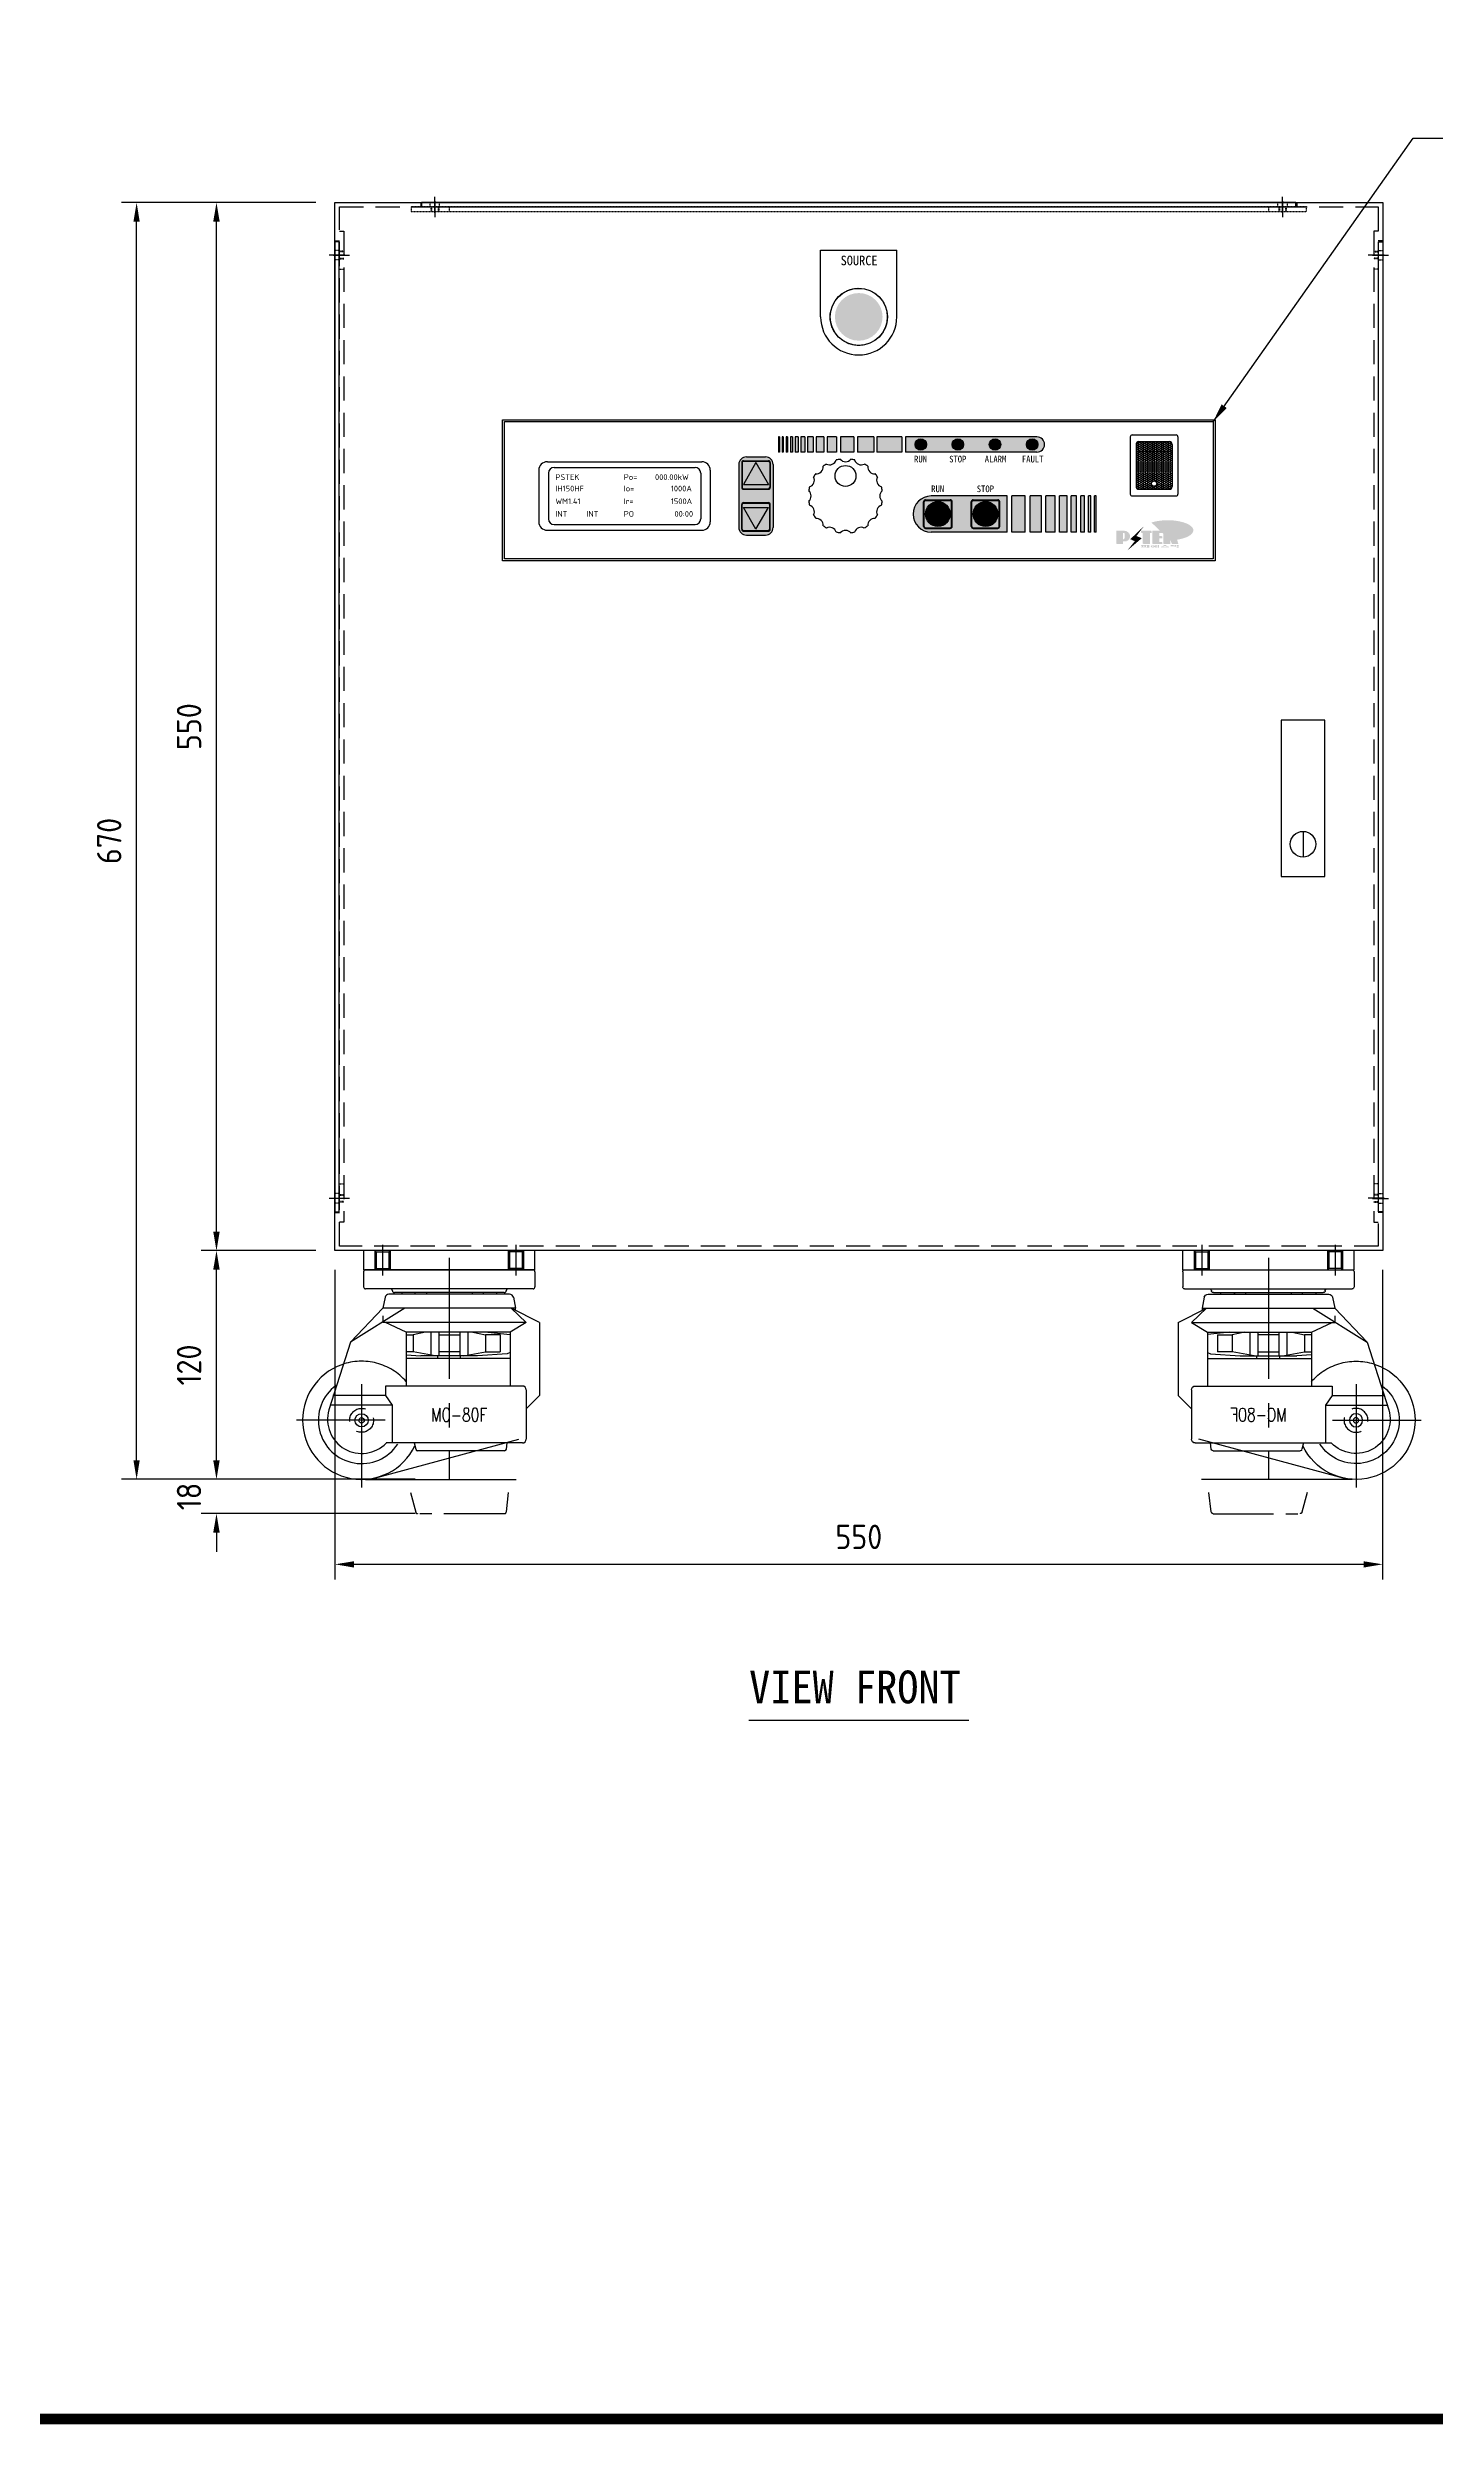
# Model space of a CAD drawing. Header units: millimetres. Extents: x 0 to 3356, y 0 to 2330.
# Drawn here: x 1020 to 1749, y 37 to 1285 of the extents above; entities that cross this region are included whole.
import ezdxf
from ezdxf.enums import TextEntityAlignment as Align

# ---------------------------------------------------------------- set-up
doc = ezdxf.new("R2010")
doc.units = ezdxf.units.MM
for name, pattern in [('AM_ISO02W050', [7.5, 6, -1.5]), ('CENTER', [50.8, 31.75, -6.35, 6.35, -6.35]), ('HIDDEN', [9.525, 6.35, -3.175]), ('HIDDEN2', [0.1875, 0.125, -0.0625]), ('HIDDENX2', [19.05, 12.7, -6.35]), ('PHANTOM2', [31.75, 15.875, -3.175, 3.175, -3.175, 3.175, -3.175])]:
    doc.linetypes.add(name, pattern=pattern)
for name, color, linetype in [('3', 1, 'CENTER'), ('CENTER', 1, 'CENTER'), ('CUSHION', 3, 'Continuous'), ('FORMAT-1', 7, 'Continuous'), ('FRAME', 3, 'Continuous'), ('HANDLE', 3, 'Continuous'), ('line', 3, 'Continuous'), ('PLATE', 3, 'Continuous'), ('THIN', 3, 'Continuous'), ('WHEEL', 3, 'Continuous')]:
    doc.layers.add(name, color=color, linetype=linetype)
doc.layers.add('AM_HID', color=7, linetype='AM_ISO02W050', lineweight=25)
doc.styles.add('GDT', font='romans.shx', dxfattribs={"height": 4, "bigfont": 'WHGTXT.SHX'})
doc.styles.add('HAN', font='')
doc.styles.get("Standard").update_dxf_attribs({"font": 'ISOCP.SHX', "bigfont": 'WHGTXT.SHX'})
doc.styles.get('HAN').set_extended_font_data('GulimChe')
doc.dimstyles.new('PS-4', dxfattribs={"dimscale": 4, "dimtxt": 3.2, "dimasz": 2.5, "dimexe": 2, "dimexo": 2.5, "dimgap": 2, "dimtad": 1, "dimtoh": 1, "dimrnd": 0.05, "dimzin": 12, "dimdsep": 46, "dimtxsty": 'Standard', "dimcen": 0, "dimclrt": 2, "dimazin": 3, "dimtfac": 1, "dimtofl": 0, "dimtmove": 0, "dimatfit": 3, "dimfxl": 0, "dimtolj": 1, "dimtzin": 0, "dimarcsym": 0})

# ---------------------------------------------------------------- blocks, each defined once
blk = doc.blocks.new('A$C021821B8')
at = {"color": 2, "linetype": 'HIDDEN2'}
for p, q in [((-20.6, 63.8), (-22.9, 63.8)), ((-20.6, 58.8), (-22.9, 58.8)), ((-20.6, -431.2), (-22.9, -431.2)), ((-20.6, -436.2), (-22.9, -436.2))]:
    blk.add_line(p, q, dxfattribs=at)
at = {"color": 4}
blk.add_lwpolyline([(-22.9, -440.7), (-20.6, -440.7), (-20.6, 68.3), (-22.9, 68.3), (-22.9, -440.7)], dxfattribs=at)
at = {"layer": 'CENTER'}
for p, q in [((-17.6, 61.3), (-25.9, 61.3)), ((-17.6, -433.7), (-25.9, -433.7))]:
    blk.add_line(p, q, dxfattribs=at)
blk = doc.blocks.new('A$C46BA311C')
at = {"color": 2, "linetype": 'HIDDEN2'}
for p, q in [((-192.1, 20.3), (-192.1, 22.6)), ((-187.1, 20.3), (-187.1, 22.6)), ((252.9, 20.3), (252.9, 22.6)), ((257.9, 20.3), (257.9, 22.6))]:
    blk.add_line(p, q, dxfattribs=at)
at = {"color": 4}
blk.add_lwpolyline([(-196.6, 22.6), (-196.6, 20.3), (262.4, 20.3), (262.4, 22.6), (-196.6, 22.6)], dxfattribs=at)
at = {"layer": 'CENTER'}
for p, q in [((-189.6, 17.3), (-189.6, 25.6)), ((255.4, 17.3), (255.4, 25.6))]:
    blk.add_line(p, q, dxfattribs=at)
blk = doc.blocks.new('*D56')
at = {"color": 0, "lineweight": -2}
for p, q in [((1170.8, 643.2), (1170.8, 480.6)), ((1720.8, 643.2), (1720.8, 480.6)), ((1180.8, 488.6), (1710.8, 488.6))]:
    blk.add_line(p, q, dxfattribs=at)
at = {"color": 0}
for points in [[(1180.8, 490.2), (1180.8, 486.9), (1170.8, 488.6)], [(1710.8, 490.2), (1710.8, 486.9), (1720.8, 488.6)]]:
    blk.add_solid(points, dxfattribs=at)
at = {"layer": 'Defpoints', "color": 0}
for p in [(1170.8, 653.2), (1720.8, 653.2), (1720.8, 488.6)]:
    blk.add_point(p, dxfattribs=at)
at = {"color": 2, "insert": (1445.8, 503), "char_height": 12.8, "attachment_point": 5}
blk.add_mtext('\\A1;550', dxfattribs=at)
blk = doc.blocks.new('*D57')
at = {"color": 0, "lineweight": -2}
for p, q in [((1160.8, 1203.2), (1100.6, 1203.2)), ((1108.6, 663.2), (1108.6, 1193.2)), ((1160.8, 653.2), (1100.6, 653.2))]:
    blk.add_line(p, q, dxfattribs=at)
at = {"color": 0}
for points in [[(1106.9, 1193.2), (1110.3, 1193.2), (1108.6, 1203.2)], [(1106.9, 663.2), (1110.3, 663.2), (1108.6, 653.2)]]:
    blk.add_solid(points, dxfattribs=at)
at = {"layer": 'Defpoints', "color": 0}
for p in [(1108.6, 1203.2), (1170.8, 1203.2), (1170.8, 653.2)]:
    blk.add_point(p, dxfattribs=at)
at = {"color": 2, "insert": (1094.2, 928.2), "char_height": 12.8, "attachment_point": 5, "rotation": 90}
blk.add_mtext('\\A1;550', dxfattribs=at)
blk = doc.blocks.new('A$C026C7292')
for p, q in [((-82.8, 78.9), (-94.2, 43.4)), ((-72.9, 6.9, -7.1), (5.6, 28))]:
    blk.add_line(p, q)
at = {"color": 3, "ltscale": 2}
for p, q in [((-53.6, 82.8), (-50, 82.8)), ((-50, 82.8), (-50, 73.8)), ((-40.6, 84.2), (-40.6, 72.2)), ((-36.5, 84.2), (-36.5, 71.8)), ((-36.5, 82.8), (-25.5, 82.8)), ((-25.5, 84.2), (-25.5, 71.8)), ((-21.3, 84.2), (-21.3, 72.2)), ((-12, 82.8), (-12, 73.8)), ((-4.2, 82.8), (-12, 82.8)), ((-4.2, 82.8), (-4.2, 73.8)), ((-50, 73.8), (-53.6, 73.8)), ((-25.5, 73.8), (-36.5, 73.8)), ((-12, 73.8), (-4.2, 73.8))]:
    blk.add_line(p, q, dxfattribs=at)
at = {"color": 1}
blk.add_line((-75, 6.9), (4.2, 6.9), dxfattribs=at)
at = {"color": 3, "ltscale": 2}
blk.add_circle((-77, 37.9, -7.1), 3.48, dxfattribs=at)
for centre, radius, start, end in [((-77, 37.9, -7.1), 31, 109.6665, 334.299), ((-77, 38.4), 17.9, 164.0573, 316.0443)]:
    blk.add_arc(centre, radius, start, end)
at = {"layer": '3', "color": 1, "linetype": 'CENTER', "ltscale": 2}
for p, q in [((-31, 123.1), (-31, 7.1)), ((-77, 56.9, -7.1), (-77, 2.7, -7.1)), ((-64.7, 37.9, -7.1), (-111.2, 37.9, -7.1))]:
    blk.add_line(p, q, dxfattribs=at)
blk.add_arc((-77, 37.9, -7.1), 31, 40.8691, 109.6665, dxfattribs=at)
at = {"layer": 'AM_HID', "linetype": 'HIDDEN', "ltscale": 2}
blk.add_circle((-77, 37.9, -7.1), 6.28, dxfattribs=at)
at = {"layer": 'CUSHION', "ltscale": 2}
for p, q in [((1, 70.3), (-53.6, 70.3)), ((-49.4, 26), (-48.6, 22.7)), ((-1, 22.8), (-0.6, 26)), ((-2, 21.9), (-47.6, 21.9))]:
    blk.add_line(p, q, dxfattribs=at)
at = {"layer": 'CUSHION', "color": 1, "linetype": 'PHANTOM2', "ltscale": 2}
for p, q in [((-51.3, 0), (-48.6, -10.3)), ((-1, -10.2), (0.2, 0)), ((-2, -11.1), (-47.6, -11.1))]:
    blk.add_line(p, q, dxfattribs=at)
at = {"layer": 'CUSHION', "ltscale": 2}
for centre, start, end in [((-47.6, 22.9), 194.5002, 270), ((-2, 22.9), 270, 353.1672)]:
    blk.add_arc(centre, 0.995, start, end, dxfattribs=at)
at = {"layer": 'CUSHION', "color": 1, "linetype": 'PHANTOM2', "ltscale": 2}
for centre, start, end in [((-47.6, -10.1), 194.5002, 270), ((-2, -10.1), 270, 353.1672)]:
    blk.add_arc(centre, 0.995, start, end, dxfattribs=at)
at = {"layer": 'Defpoints', "color": 0, "linetype": 'ByBlock', "ltscale": 2}
for p in [(-75, 116.9), (-108.1, 38.4)]:
    blk.add_point(p, dxfattribs=at)
at = {"layer": 'Defpoints', "color": 1, "linetype": 'ByBlock', "ltscale": 2}
blk.add_point((-3.3, -11.1), dxfattribs=at)
at = {"layer": 'FRAME', "ltscale": 2}
for p, q in [((-64.6, 102.5), (-65.8, 96.7)), ((0.7, 104.1), (-62.7, 104.1)), ((2.7, 102.5), (3.8, 96.7)), ((-54.3, 96.7), (-82.8, 78.9)), ((-65.8, 96.7), (-82.8, 78.9)), ((3.8, 96.7), (-65.8, 96.7)), ((-65.8, 92.7), (-65.8, 89.2)), ((9.4, 89.2), (-65.8, 89.2)), ((-53.6, 84.2), (-64.4, 89.2)), ((9.4, 89.2), (1, 84.2)), ((16.3, 89.2), (1.5, 96.7)), ((1.5, 96.7), (9.4, 89.2)), ((3.7, 96.7), (3.7, 95.6)), ((16.3, 89.2), (16.3, 50.9)), ((-53.6, 84.2), (-53.6, 55.8)), ((1, 84.2), (-53.6, 84.2)), ((1, 84.2), (1, 55.8)), ((-64.4, 50.9), (-92.1, 50.9)), ((7.4, 55.8), (-64.4, 55.8)), ((-64.4, 55.8), (-64.4, 50.9)), ((-64.4, 50.9), (-60.9, 45.9)), ((9.4, 53.9), (9.4, 28)), ((16.3, 50.9), (9.4, 44)), ((-60.9, 45.9), (-93.5, 45.9)), ((-60.9, 45.9), (-60.9, 26)), ((7.4, 26), (-64.1, 26))]:
    blk.add_line(p, q, dxfattribs=at)
blk.add_circle((-77, 37.9, -7.1), 1.39, dxfattribs=at)
for centre, start, end in [((-62.7, 102.1), 90, 168.6901), ((0.7, 102.1), 11.3099, 90), ((7.4, 53.9), 0, 90), ((7.4, 28), 270, 0)]:
    blk.add_arc(centre, 1.99, start, end, dxfattribs=at)
at = {"layer": 'HANDLE', "ltscale": 2}
for p, q in [((-51.2, 84.2), (-53.6, 83.9)), ((-43.4, 84.2), (-50, 82.8)), ((-18.6, 84.2), (-12, 82.8)), ((-10.8, 84.2), (1, 82.9)), ((-53.6, 72.3), (-45.9, 71.8)), ((-38.4, 71.8), (-50, 73.8)), ((-16.1, 71.8), (-45.9, 71.8)), ((-23.5, 71.8), (-12, 73.8)), ((-0.6, 72.8), (-16.1, 71.8)), ((1, 73.5), (-0.6, 72.8))]:
    blk.add_line(p, q, dxfattribs=at)
at = {"layer": 'HANDLE', "linetype": 'Continuous', "ltscale": 2}
for p, q in [((-37, 70.3), (-37, 71.8)), ((-25, 70.3), (-25, 71.8))]:
    blk.add_line(p, q, dxfattribs=at)
at = {"layer": 'PLATE', "ltscale": 2}
for p, q in [((-76, 115.9), (-76, 107.9)), ((13, 116.9), (-75, 116.9)), ((14, 115.9), (14, 107.9)), ((13, 106.9), (-75, 106.9)), ((-2.1, 104.9), (-59.8, 104.9))]:
    blk.add_line(p, q, dxfattribs=at)
at = {"layer": 'PLATE', "linetype": 'Continuous', "ltscale": 2}
for p, q in [((-42.9, 104.9), (-42.9, 104.1)), ((-19, 104.9), (-19, 104.1))]:
    blk.add_line(p, q, dxfattribs=at)
at = {"layer": 'PLATE', "ltscale": 2}
for centre, radius, start, end in [((-75, 115.9), 0.995, 90, 180), ((13, 115.9), 0.995, 0, 90), ((-75, 107.9), 0.995, 180, 270), ((-61.8, 105.9), 0.995, 0, 90), ((-59.8, 105.9), 0.995, 180, 270), ((-52.4, 104.7), 3.55, 175.3627, 188.5377), ((-52.4, 104.7), 3.55, 351.4623, 4.6373), ((-9.6, 104.7), 3.55, 175.3627, 188.5377), ((-9.6, 104.7), 3.55, 351.4623, 4.6373), ((-2.1, 105.9), 0.995, 270, 0), ((-0.1, 105.9), 0.995, 90, 180), ((13, 107.9), 0.995, 270, 0)]:
    blk.add_arc(centre, radius, start, end, dxfattribs=at)
at = {"layer": 'WHEEL', "ltscale": 2}
blk.add_arc((-77, 37.9, -7.1), 22.7, 126.1951, 326.7533, dxfattribs=at)
at = {"layer": 'PLATE', "color": 4, "ltscale": 2, "style": 'GDT', "width": 0.75}
blk.add_text('MC-80F', height=7.11, dxfattribs=at).set_placement((-25.8, 40.8), align=Align.MIDDLE_CENTER)
blk = doc.blocks.new('*D58')
at = {"color": 0, "lineweight": -2}
for p, q in [((1160.8, 653.2), (1100.6, 653.2)), ((1108.6, 543.2), (1108.6, 643.2)), ((1212.3, 533.2), (1100.6, 533.2))]:
    blk.add_line(p, q, dxfattribs=at)
at = {"color": 0}
for points in [[(1106.9, 643.2), (1110.3, 643.2), (1108.6, 653.2)], [(1106.9, 543.2), (1110.3, 543.2), (1108.6, 533.2)]]:
    blk.add_solid(points, dxfattribs=at)
at = {"layer": 'Defpoints', "color": 0}
for p in [(1108.6, 653.2), (1170.8, 653.2), (1222.3, 533.2)]:
    blk.add_point(p, dxfattribs=at)
at = {"color": 2, "insert": (1094.2, 593.2), "char_height": 12.8, "attachment_point": 5, "rotation": 90}
blk.add_mtext('\\A1;120', dxfattribs=at)
blk = doc.blocks.new('*D59')
at = {"color": 0, "lineweight": -2}
for p, q in [((1108.6, 543.2), (1108.6, 553.2)), ((1212.9, 533.2), (1100.6, 533.2)), ((1212.9, 515.2), (1100.6, 515.2)), ((1108.6, 505.2), (1108.6, 495.2))]:
    blk.add_line(p, q, dxfattribs=at)
at = {"color": 0}
for points in [[(1106.9, 543.2), (1110.3, 543.2), (1108.6, 533.2)], [(1106.9, 505.2), (1110.3, 505.2), (1108.6, 515.2)]]:
    blk.add_solid(points, dxfattribs=at)
at = {"layer": 'Defpoints', "color": 0}
for p in [(1108.6, 533.2), (1222.9, 533.2), (1222.9, 515.2)]:
    blk.add_point(p, dxfattribs=at)
at = {"color": 2, "insert": (1094.2, 524.2), "char_height": 12.8, "attachment_point": 5, "rotation": 90}
blk.add_mtext('\\A1;18', dxfattribs=at)
blk = doc.blocks.new('*D60')
at = {"color": 0, "lineweight": -2}
for p, q in [((1160.8, 1203.2), (1058.7, 1203.2)), ((1066.7, 543.2), (1066.7, 1193.2)), ((1174.8, 533.2), (1058.7, 533.2))]:
    blk.add_line(p, q, dxfattribs=at)
at = {"color": 0}
for points in [[(1065, 1193.2), (1068.3, 1193.2), (1066.7, 1203.2)], [(1065, 543.2), (1068.3, 543.2), (1066.7, 533.2)]]:
    blk.add_solid(points, dxfattribs=at)
at = {"layer": 'Defpoints', "color": 0}
for p in [(1066.7, 1203.2), (1170.8, 1203.2), (1184.8, 533.2)]:
    blk.add_point(p, dxfattribs=at)
at = {"color": 2, "insert": (1052.3, 868.2), "char_height": 12.8, "attachment_point": 5, "rotation": 90}
blk.add_mtext('\\A1;670', dxfattribs=at)
blk = doc.blocks.new('A$C5A1A58D8')
at = {"color": 2, "linetype": 'HIDDENX2'}
for p, q in [((-4, 10), (-4, 0)), ((-3.3, 9.3), (-3.3, 0.7)), ((3.3, 9.3), (3.3, 0.7)), ((4, 10), (4, 0)), ((66, 10), (66, 0)), ((66.7, 9.3), (66.7, 0.7)), ((73.3, 9.3), (73.3, 0.7)), ((74, 10), (74, 0))]:
    blk.add_line(p, q, dxfattribs=at)
at = {"color": 3}
blk.add_lwpolyline([(-10, 0), (80, 0), (80, 10), (-10, 10)], close=True, dxfattribs=at)
at = {"color": 2, "linetype": 'HIDDENX2'}
for points in [[(-4, 10), (-3.3, 9.3), (3.3, 9.3), (4, 10)], [(-4, 0), (-3.3, 0.7), (3.3, 0.7), (4, 0)], [(74, 10), (73.3, 9.3), (66.7, 9.3), (66, 10)], [(74, 0), (73.3, 0.7), (66.7, 0.7), (66, 0)]]:
    blk.add_lwpolyline(points, dxfattribs=at)
at = {"layer": 'CENTER'}
for p, q in [((0, 13), (0, -3)), ((70, 13), (70, -3))]:
    blk.add_line(p, q, dxfattribs=at)
blk = doc.blocks.new('A$C5DBC1894')
blk.add_hatch(color=7).paths.add_polyline_path([(-49.3, 29, 1), (-24.3, 29, 1)])
for p, q in [((-56.8, 64), (-16.8, 64)), ((-56.8, 29), (-56.8, 64)), ((-16.8, 29), (-16.8, 64))]:
    blk.add_line(p, q)
at = {"color": 250, "linetype": 'HIDDENX2'}
blk.add_circle((-36.8, 29), 15, dxfattribs=at)
blk.add_circle((-36.8, 29), 15)
blk.add_arc((-36.8, 29), 20, 180, 0)
at = {"style": 'HAN'}
blk.add_text('SOURCE', height=5, dxfattribs=at).set_placement((-46.3, 56.1))
blk = doc.blocks.new('new LOGO')
at = {"layer": 'line'}
h = blk.add_hatch(color=1, dxfattribs=at)
h.paths.add_polyline_path([(41, 16), (54, 16, 1), (54, 83), (0, 83), (0, 0), (41, 0)])
h.paths.add_polyline_path([(41, 28), (41, 72), (44, 72, -0.414214), (55, 61), (55, 39, -0.414214), (44, 28)], flags=16)
h.paths.add_polyline_path([(215, 72), (227, 72), (227, 83), (160, 83), (160, 72), (172, 72), (172, 0), (215, 0)])
h.paths.add_polyline_path([(276, 37), (295, 37), (295, 49), (276, 49), (276, 72), (295, 72), (295, 83), (234, 83), (234, 0), (297, 0), (297, 11), (276, 11)])
h.paths.add_polyline_path([(347, 35), (360, 0), (400, 0), (380, 67), (400, 83), (381, 83), (347, 62), (347, 83), (305, 83), (305, 0), (347, 0)])
h = blk.add_hatch(color=250, dxfattribs=at)
h.paths.add_polyline_path([(44, 69), (47, 69, -0.129793), (52, 68, 0.221832), (44, 72), (41, 72), (41, 28), (44, 28, 0.02048), (44, 28)], flags=17)
h.paths.add_polyline_path([(44, 14), (57, 14, 0.72362), (77, 74, -0.679777), (54, 16), (41, 16), (41, 0), (3, 0), (3, -3), (44, -3)])
h.paths.add_polyline_path([(118, 14), (71, -44), (77, -40), (121, 16), (92, 29), (173, 106), (177, 111), (89, 28)])
h.paths.add_polyline_path([(163, 72), (163, 69), (172, 69), (172, 72)], flags=17)
h.paths.add_polyline_path([(218, 69), (230, 69), (230, 80), (227, 80), (227, 72), (215, 72), (215, 0), (175, 0), (175, -3), (218, -3)])
h.paths.add_polyline_path([(298, 47), (295, 47), (295, 37), (276, 37), (276, 11), (279, 11), (279, 35), (298, 35)])
h.paths.add_polyline_path([(300, 8), (297, 8), (297, 0), (237, 0), (237, -3), (300, -3)])
h.paths.add_polyline_path([(298, 80), (295, 80), (295, 72), (276, 72), (276, 49), (279, 49), (279, 69), (298, 69)])
h.paths.add_polyline_path([(350, 80), (347, 80), (347, 62), (350, 64)])
h.paths.add_polyline_path([(350, 27), (347, 35), (347, 0), (308, 0), (308, -3), (350, -3)])
h.paths.add_polyline_path([(403, 80), (397, 80), (380, 67), (400, 0), (362, 0), (363, -3), (403, -3), (383, 64)])
blk.add_hatch(color=5, dxfattribs=at).paths.add_polyline_path([(166, 35), (131, 49), (180, 113), (92, 29), (121, 16), (74, -43)])
h = blk.add_hatch(color=253, dxfattribs=at)
edge = h.paths.add_edge_path()
edge.add_ellipse((334, 86), major_axis=(-166, 0), ratio=0.39426, start_angle=111.5127, end_angle=334.469)
edge.add_ellipse((314, 81), major_axis=(-154, 0), ratio=0.40699, start_angle=121.3066, end_angle=327.7437, ccw=False)
edge.add_line((394, 28), (395, 26))
h = blk.add_hatch(color=250, dxfattribs=at)
edge = h.paths.add_edge_path()
edge.add_ellipse((238, -18), major_axis=(-14.3, 0), ratio=0.526336, start_angle=192.2456, end_angle=269.0748)
edge.add_line((238, -10), (238, -10))
edge.add_ellipse((238, -18), major_axis=(-14.3, 0), ratio=0.526336, start_angle=270.9252, end_angle=449.0748)
edge.add_line((238, -25), (238, -25))
edge.add_ellipse((238, -18), major_axis=(-14.3, 0), ratio=0.526336, start_angle=450.9252, end_angle=527.7544)
edge.add_line((252, -19), (254, -19))
edge.add_line((254, -19), (254, -27))
edge.add_line((254, -27), (263, -27))
edge.add_line((263, -27), (263, -10))
edge.add_line((263, -10), (254, -10))
edge.add_line((254, -10), (254, -16))
edge.add_line((254, -16), (252, -16))
h.paths.add_polyline_path([(241, -16), (241, -19, -1), (234, -19), (234, -16, -1)], flags=16)
h.paths.add_polyline_path([(278, -10), (268, -10), (268, -27), (278, -27)])
h.paths.add_polyline_path([(310, -10), (310, -11, -0.157169), (289, -18), (294, -20, 0.128407), (316, -16, 0.128407), (339, -20), (343, -18, -0.157169), (322, -11), (322, -10)])
h.paths.add_polyline_path([(342, -25), (342, -22), (290, -22), (290, -25)])
h.paths.add_polyline_path([(352, -10), (352, -16, 0.414214), (354, -18), (379, -18), (379, -20), (390, -20), (390, -10), (379, -10), (379, -14), (375, -14), (375, -15), (379, -15), (379, -16), (365, -16), (365, -15), (371, -15), (371, -14), (365, -14), (365, -13), (375, -13), (375, -10)])
h.paths.add_polyline_path([(394, -10), (394, -20), (405, -20), (405, -10)])
h.paths.add_polyline_path([(405, -27), (405, -21), (357, -21), (357, -23), (392, -23), (392, -27)])
h.paths.add_polyline_path([(200, -10), (200, -22), (193, -22), (193, -13), (197, -13), (197, -10), (161, -10), (161, -13), (164, -13), (164, -22), (161, -22), (161, -25), (200, -25), (200, -27), (214, -27), (214, -10)])
h.paths.add_polyline_path([(182, -13), (176, -13), (176, -22), (182, -22)], flags=17)
blk = doc.blocks.new('THQ46HAQTRGFDCX')
h = blk.add_hatch(color=140)
h.paths.add_polyline_path([(13262.4, 18297), (13261.9, 18297), (13261.9, 18289), (13262.4, 18289)])
h.paths.add_polyline_path([(13264.4, 18297), (13263.9, 18297), (13263.9, 18289), (13264.4, 18289)])
h.paths.add_polyline_path([(13265.9, 18289), (13266.7, 18289), (13266.7, 18297), (13265.9, 18297)])
h.paths.add_polyline_path([(13268.2, 18289), (13269.2, 18289), (13269.2, 18297), (13268.2, 18297)])
h.paths.add_polyline_path([(13272.2, 18297), (13270.7, 18297), (13270.7, 18289), (13272.2, 18289)])
h.paths.add_polyline_path([(13275.7, 18297), (13273.7, 18297), (13273.7, 18289), (13275.7, 18289)])
h.paths.add_polyline_path([(13277.2, 18289), (13280.2, 18289), (13280.2, 18297), (13277.2, 18297)])
h.paths.add_polyline_path([(13285.7, 18297), (13281.7, 18297), (13281.7, 18289), (13285.7, 18289)])
h.paths.add_polyline_path([(13292.4, 18297), (13287.4, 18297), (13287.4, 18289), (13292.4, 18289)])
h.paths.add_polyline_path([(13301.4, 18297), (13294.4, 18297), (13294.4, 18289), (13301.4, 18289)])
h.paths.add_polyline_path([(13303.4, 18297), (13303.4, 18289), (13311.9, 18289), (13311.9, 18297)])
h.paths.add_polyline_path([(13326.6, 18289), (13326.6, 18297), (13313.6, 18297), (13313.6, 18289)])
h.paths.add_polyline_path([(13328.6, 18297), (13328.6, 18289), (13397.6, 18289, 1), (13397.6, 18297)])
h.paths.add_polyline_path([(13339.6, 18293, -1), (13333.6, 18293, -1)], flags=16)
h.paths.add_polyline_path([(13359.1, 18293, -1), (13353.1, 18293, -1)], flags=16)
h.paths.add_polyline_path([(13378.6, 18293, -1), (13372.6, 18293, -1)], flags=16)
h.paths.add_polyline_path([(13398.1, 18293, -1), (13392.1, 18293, -1)], flags=16)
for color, points in [(3, [(13339.6, 18293, 1), (13333.6, 18293, 1)]), (1, [(13353.1, 18293, 1), (13359.1, 18293, 1)]), (2, [(13372.6, 18293, 1), (13378.6, 18293, 1)]), (2, [(13392.1, 18293, 1), (13398.1, 18293, 1)]), (3, [(13339.1, 18256.5, 1), (13352.1, 18256.5, 1)]), (1, [(13364.1, 18256.5, 1), (13377.1, 18256.5, 1)])]:
    blk.add_hatch(color=color).paths.add_polyline_path(points)
h = blk.add_hatch()
h.set_pattern_fill('HONEY', color=1, scale=5, style=0)
h.set_pattern_definition([(0, (-39001.8809, -6308.04), (0.9375, 0.541265875), [0.625, -1.25]), (120, (-39001.8809, -6308.04), (-0.937499998, 0.5412658785), [0.625, -1.25]), (60, (-39001.8809, -6308.04), (2e-09, 1.0825317535), [-1.25, 0.625])])
h.paths.add_polyline_path([(13468.6, 18288, 0.414214), (13467.1, 18289.5), (13451.1, 18289.5, 0.414214), (13449.6, 18288), (13449.6, 18271, 0.414214), (13451.1, 18269.5), (13467.1, 18269.5, 0.414214), (13468.6, 18271)])
h.paths.add_polyline_path([(13460.5, 18272.5, -1), (13457.7, 18272.5, -1)], flags=16)
h.paths.add_polyline_path([(13467.1, 18289.5, -0.414214), (13468.6, 18288), (13468.6, 18293, 0.414214), (13467.1, 18294.5), (13451.1, 18294.5, 0.414214), (13449.6, 18293), (13449.6, 18288, -0.414214), (13451.1, 18289.5)])
h = blk.add_hatch(color=140)
h.paths.add_polyline_path([(13259.1, 18282.5, 0.414214), (13255.1, 18286.5), (13245.1, 18286.5, 0.414214), (13241.1, 18282.5), (13241.1, 18249.5, 0.414214), (13245.1, 18245.5), (13255.1, 18245.5, 0.414214), (13259.1, 18249.5)])
h.paths.add_polyline_path([(13256.6, 18269.5), (13243.6, 18269.5, -0.414214), (13242.6, 18270.5), (13242.6, 18283.5, -0.414214), (13243.6, 18284.5), (13256.6, 18284.5, -0.414214), (13257.6, 18283.5), (13257.6, 18270.5, -0.414214)], flags=16)
h.paths.add_polyline_path([(13256.6, 18269.8), (13243.6, 18269.8, -0.414214), (13242.9, 18270.5), (13242.9, 18283.5, -0.414214), (13243.6, 18284.2), (13256.6, 18284.2, -0.414214), (13257.3, 18283.5), (13257.3, 18270.5, -0.414214)], flags=0)
h.paths.add_polyline_path([(13257.6, 18261.5), (13257.6, 18248.5, -0.414214), (13256.6, 18247.5), (13243.6, 18247.5, -0.414214), (13242.6, 18248.5), (13242.6, 18261.5, -0.414214), (13243.6, 18262.5), (13256.6, 18262.5, -0.414214)], flags=16)
h.paths.add_polyline_path([(13257.3, 18261.5), (13257.3, 18248.5, -0.414214), (13256.6, 18247.8), (13243.6, 18247.8, -0.414214), (13242.9, 18248.5), (13242.9, 18261.5, -0.414214), (13243.6, 18262.2), (13256.6, 18262.2, -0.414214)], flags=0)
h.paths.add_polyline_path([(13256.6, 18272), (13243.6, 18272), (13250.1, 18283.5)], flags=0)
h.paths.add_polyline_path([(13256.6, 18260), (13250.1, 18248.5), (13243.6, 18260)], flags=0)
h = blk.add_hatch(color=2)
h.paths.add_polyline_path([(13250.1, 18283.5), (13243.6, 18272), (13256.6, 18272)])
h.paths.add_polyline_path([(13250.1, 18248.5), (13256.6, 18260), (13243.6, 18260)])
h = blk.add_hatch(color=140)
h.paths.add_polyline_path([(13428.6, 18266), (13427.8, 18266), (13427.8, 18247), (13428.6, 18247)])
h.paths.add_polyline_path([(13425.8, 18266), (13424.6, 18266), (13424.6, 18247), (13425.8, 18247)])
h.paths.add_polyline_path([(13422.6, 18266), (13420.6, 18266), (13420.6, 18247), (13422.6, 18247)])
h.paths.add_polyline_path([(13418.3, 18266), (13415.6, 18266), (13415.6, 18247), (13418.3, 18247)])
h.paths.add_polyline_path([(13413.4, 18266), (13409.4, 18266), (13409.4, 18247), (13413.4, 18247)])
h.paths.add_polyline_path([(13402.2, 18247), (13407.2, 18247), (13407.2, 18266), (13402.2, 18266)])
h.paths.add_polyline_path([(13394, 18247), (13400, 18247), (13400, 18266), (13394, 18266)])
h.paths.add_polyline_path([(13391.5, 18266), (13384.5, 18266), (13384.5, 18247), (13391.5, 18247)])
h.paths.add_polyline_path([(13382, 18266), (13342.1, 18266, 1), (13342.1, 18247), (13382, 18247)])
h.paths.add_polyline_path([(13378.1, 18250, -0.414214), (13377.1, 18249), (13364.1, 18249, -0.414214), (13363.1, 18250), (13363.1, 18263, -0.414214), (13364.1, 18264), (13377.1, 18264, -0.414214), (13378.1, 18263)], flags=16)
h.paths.add_polyline_path([(13377.8, 18250, -0.414214), (13377.1, 18249.3), (13364.1, 18249.3, -0.414214), (13363.4, 18250), (13363.4, 18263, -0.414214), (13364.1, 18263.7), (13377.1, 18263.7, -0.414214), (13377.8, 18263)], flags=0)
h.paths.add_polyline_path([(13364.1, 18256.5, -1), (13377.1, 18256.5, -1)], flags=0)
h.paths.add_polyline_path([(13353.1, 18250, -0.414214), (13352.1, 18249), (13339.1, 18249, -0.414214), (13338.1, 18250), (13338.1, 18263, -0.414214), (13339.1, 18264), (13352.1, 18264, -0.414214), (13353.1, 18263)], flags=16)
h.paths.add_polyline_path([(13352.8, 18250, -0.414214), (13352.1, 18249.3), (13339.1, 18249.3, -0.414214), (13338.4, 18250), (13338.4, 18263, -0.414214), (13339.1, 18263.7), (13352.1, 18263.7, -0.414214), (13352.8, 18263)], flags=0)
h.paths.add_polyline_path([(13339.1, 18256.5, -1), (13352.1, 18256.5, -1)], flags=0)
for p, q in [((13262.4, 18297), (13261.9, 18297)), ((13261.9, 18297), (13261.9, 18289)), ((13262.4, 18289), (13261.9, 18289)), ((13262.4, 18297), (13262.4, 18289)), ((13264.4, 18297), (13263.9, 18297)), ((13263.9, 18297), (13263.9, 18289)), ((13264.4, 18289), (13263.9, 18289)), ((13264.4, 18297), (13264.4, 18289)), ((13266.7, 18297), (13265.9, 18297)), ((13265.9, 18297), (13265.9, 18289)), ((13266.7, 18289), (13265.9, 18289)), ((13266.7, 18297), (13266.7, 18289)), ((13269.2, 18297), (13268.2, 18297)), ((13268.2, 18297), (13268.2, 18289)), ((13269.2, 18289), (13268.2, 18289)), ((13269.2, 18297), (13269.2, 18289)), ((13272.2, 18297), (13270.7, 18297)), ((13270.7, 18297), (13270.7, 18289)), ((13272.2, 18289), (13270.7, 18289)), ((13272.2, 18297), (13272.2, 18289)), ((13275.7, 18297), (13273.7, 18297)), ((13273.7, 18297), (13273.7, 18289)), ((13275.7, 18289), (13273.7, 18289)), ((13275.7, 18297), (13275.7, 18289)), ((13280.2, 18297), (13277.2, 18297)), ((13277.2, 18297), (13277.2, 18289)), ((13280.2, 18289), (13277.2, 18289)), ((13280.2, 18297), (13280.2, 18289)), ((13285.7, 18297), (13281.7, 18297)), ((13281.7, 18297), (13281.7, 18289)), ((13285.7, 18289), (13281.7, 18289)), ((13285.7, 18297), (13285.7, 18289)), ((13292.4, 18297), (13287.4, 18297)), ((13287.4, 18297), (13287.4, 18289)), ((13292.4, 18289), (13287.4, 18289)), ((13292.4, 18297), (13292.4, 18289)), ((13294.4, 18297), (13294.4, 18289)), ((13301.4, 18297), (13294.4, 18297)), ((13301.4, 18289), (13294.4, 18289)), ((13301.4, 18297), (13301.4, 18289)), ((13311.9, 18297), (13303.4, 18297)), ((13303.4, 18297), (13303.4, 18289)), ((13311.9, 18289), (13303.4, 18289)), ((13311.9, 18297), (13311.9, 18289)), ((13313.6, 18297), (13313.6, 18289)), ((13326.6, 18297), (13313.6, 18297)), ((13326.6, 18289), (13313.6, 18289)), ((13326.6, 18297), (13326.6, 18289)), ((13328.6, 18297), (13328.6, 18289)), ((13397.6, 18297), (13328.6, 18297)), ((13397.6, 18289), (13328.6, 18289)), ((13446.6, 18297), (13446.6, 18267)), ((13447.6, 18298), (13470.6, 18298)), ((13449.6, 18293), (13449.6, 18271)), ((13451.1, 18294.5), (13467.1, 18294.5)), ((13451.1, 18289.5), (13467.1, 18289.5)), ((13459.1, 18289), (13459.1, 18285.9)), ((13468.6, 18293), (13468.6, 18271)), ((13471.6, 18297), (13471.6, 18267)), ((13136.1, 18279.5), (13136.1, 18252.5)), ((13140.6, 18284), (13221.6, 18284)), ((13141.1, 18278), (13141.1, 18254)), ((13144.1, 18281), (13218.1, 18281)), ((13221.1, 18278), (13221.1, 18254)), ((13226.1, 18279.5), (13226.1, 18252.5)), ((13241.1, 18282.5), (13241.1, 18249.5)), ((13242.6, 18283.5), (13242.6, 18270.5)), ((13242.9, 18283.5), (13242.9, 18270.5)), ((13243.6, 18284.5), (13256.6, 18284.5)), ((13243.6, 18284.2), (13256.6, 18284.2)), ((13250.1, 18283.5), (13243.6, 18272)), ((13245.1, 18286.5), (13255.1, 18286.5)), ((13250.1, 18283.5), (13256.6, 18272)), ((13257.3, 18283.5), (13257.3, 18270.5)), ((13257.6, 18283.5), (13257.6, 18270.5)), ((13259.1, 18282.5), (13259.1, 18249.5)), ((13243.6, 18272), (13256.6, 18272)), ((13243.6, 18269.8), (13256.6, 18269.8)), ((13243.6, 18269.5), (13256.6, 18269.5)), ((13243.6, 18262.5), (13256.6, 18262.5)), ((13243.6, 18262.2), (13256.6, 18262.2)), ((13338.1, 18250), (13338.1, 18263)), ((13338.4, 18250), (13338.4, 18263)), ((13339.1, 18264), (13352.1, 18264)), ((13339.1, 18263.7), (13352.1, 18263.7)), ((13382, 18266), (13342.1, 18266)), ((13352.8, 18250), (13352.8, 18263)), ((13353.1, 18250), (13353.1, 18263)), ((13363.1, 18250), (13363.1, 18263)), ((13363.4, 18250), (13363.4, 18263)), ((13364.1, 18264), (13377.1, 18264)), ((13364.1, 18263.7), (13377.1, 18263.7)), ((13377.8, 18250), (13377.8, 18263)), ((13378.1, 18250), (13378.1, 18263)), ((13382, 18247), (13382, 18266)), ((13391.5, 18266), (13384.5, 18266)), ((13384.5, 18247), (13384.5, 18266)), ((13391.5, 18247), (13391.5, 18266)), ((13400, 18266), (13394, 18266)), ((13394, 18247), (13394, 18266)), ((13400, 18247), (13400, 18266)), ((13402.2, 18247), (13402.2, 18266)), ((13407.2, 18266), (13402.2, 18266)), ((13407.2, 18247), (13407.2, 18266)), ((13409.4, 18247), (13409.4, 18266)), ((13413.4, 18266), (13409.4, 18266)), ((13413.4, 18247), (13413.4, 18266)), ((13415.6, 18247), (13415.6, 18266)), ((13418.3, 18266), (13415.6, 18266)), ((13418.3, 18247), (13418.3, 18266)), ((13420.6, 18247), (13420.6, 18266)), ((13422.6, 18266), (13420.6, 18266)), ((13422.6, 18247), (13422.6, 18266)), ((13425.8, 18266), (13424.6, 18266)), ((13424.6, 18247), (13424.6, 18266)), ((13425.8, 18247), (13425.8, 18266)), ((13427.8, 18247), (13427.8, 18266)), ((13428.6, 18266), (13427.8, 18266)), ((13428.6, 18247), (13428.6, 18266)), ((13447.6, 18266), (13470.6, 18266)), ((13451.1, 18269.5), (13467.1, 18269.5)), ((13144.1, 18251), (13218.1, 18251)), ((13242.6, 18248.5), (13242.6, 18261.5)), ((13242.9, 18248.5), (13242.9, 18261.5)), ((13243.6, 18260), (13256.6, 18260)), ((13250.1, 18248.5), (13243.6, 18260)), ((13250.1, 18248.5), (13256.6, 18260)), ((13257.3, 18248.5), (13257.3, 18261.5)), ((13257.6, 18248.5), (13257.6, 18261.5)), ((13140.6, 18248), (13221.6, 18248)), ((13243.6, 18247.8), (13256.6, 18247.8)), ((13243.6, 18247.5), (13256.6, 18247.5)), ((13245.1, 18245.5), (13255.1, 18245.5)), ((13339.1, 18249.3), (13352.1, 18249.3)), ((13339.1, 18249), (13352.1, 18249)), ((13382, 18247), (13342.1, 18247)), ((13364.1, 18249.3), (13377.1, 18249.3)), ((13364.1, 18249), (13377.1, 18249)), ((13391.5, 18247), (13384.5, 18247)), ((13400, 18247), (13394, 18247)), ((13407.2, 18247), (13402.2, 18247)), ((13413.4, 18247), (13409.4, 18247)), ((13418.3, 18247), (13415.6, 18247)), ((13422.6, 18247), (13420.6, 18247)), ((13425.8, 18247), (13424.6, 18247)), ((13428.6, 18247), (13427.8, 18247))]:
    blk.add_line(p, q)
blk.add_lwpolyline([(13118.1, 18305), (13490.1, 18305), (13490.1, 18233), (13118.1, 18233)], close=True)
at = {"color": 3, "lineweight": 30}
for centre in [(13336.6, 18293), (13336.6, 18293), (13356.1, 18293), (13356.1, 18293), (13375.6, 18293), (13375.6, 18293), (13395.1, 18293), (13395.1, 18293)]:
    blk.add_circle(centre, 3, dxfattribs=at)
for centre, radius in [((13297.1, 18276.5), 5.5), ((13345.6, 18256.5), 6.5), ((13370.6, 18256.5), 6.5), ((13459.1, 18272.5), 1.42)]:
    blk.add_circle(centre, radius)
for centre, radius, start, end in [((13397.6, 18293), 4, 270, 90), ((13447.6, 18297), 1, 90, 180), ((13451.1, 18293), 1.5, 90, 180), ((13451.1, 18288), 1.5, 90, 180), ((13467.1, 18293), 1.5, 0, 90), ((13467.1, 18288), 1.5, 0, 90), ((13470.6, 18297), 1, 0, 90), ((13140.6, 18279.5), 4.5, 90, 180), ((13144.1, 18278), 3, 90, 180), ((13218.1, 18278), 3, 0, 90), ((13221.6, 18279.5), 4.5, 0, 90), ((13245.1, 18282.5), 4, 90, 180), ((13243.6, 18283.5), 1, 90, 180), ((13243.6, 18283.5), 0.7, 90, 180), ((13255.1, 18282.5), 4, 0, 90), ((13256.6, 18283.5), 1, 0, 90), ((13256.6, 18283.5), 0.7, 0, 90), ((13277.2, 18274.2), 3.55, 286.7231, 28.2769), ((13297.1, 18266), 19.5, 143.1072, 149.3928), ((13281.8, 18281.2), 3.55, 264.2231, 5.7769), ((13297.1, 18266), 19.5, 120.6072, 126.8928), ((13288.8, 18285.9), 3.55, 241.7231, 343.2769), ((13297.1, 18266), 19.5, 98.1072, 104.3928), ((13297.1, 18287.5), 3.55, 219.2231, 320.7769), ((13297.1, 18266), 19.5, 75.6072, 81.8928), ((13305.3, 18285.9), 3.55, 196.7231, 298.2769), ((13297.1, 18266), 19.5, 53.1072, 59.3928), ((13312.3, 18281.2), 3.55, 174.2231, 275.7769), ((13297.1, 18266), 19.5, 30.6072, 36.8928), ((13317, 18274.2), 3.55, 151.7231, 253.2769), ((13243.6, 18270.5), 1, 180, 270), ((13243.6, 18261.5), 1, 90, 180), ((13243.6, 18270.5), 0.7, 180, 270), ((13243.6, 18261.5), 0.7, 90, 180), ((13256.6, 18270.5), 1, 270, 0), ((13256.6, 18270.5), 0.7, 270, 0), ((13256.6, 18261.5), 1, 0, 90), ((13256.6, 18261.5), 0.7, 0, 90), ((13297.1, 18266), 19.5, 165.6072, 171.8928), ((13275.5, 18266), 3.55, 309.2231, 50.7769), ((13297.1, 18266), 19.5, 188.1072, 194.3928), ((13318.6, 18266), 3.55, 129.2231, 230.7769), ((13297.1, 18266), 19.5, 8.1072, 14.3928), ((13297.1, 18266), 19.5, 345.6072, 351.8928), ((13342.1, 18256.5), 9.5, 90, 270), ((13339.1, 18263), 1, 90, 180), ((13339.1, 18263), 0.7, 90, 180), ((13352.1, 18263), 1, 0, 90), ((13352.1, 18263), 0.7, 0, 90), ((13364.1, 18263), 1, 90, 180), ((13364.1, 18263), 0.7, 90, 180), ((13377.1, 18263), 1, 0, 90), ((13377.1, 18263), 0.7, 0, 90), ((13447.6, 18267), 1, 180, 270), ((13451.1, 18271), 1.5, 180, 270), ((13467.1, 18271), 1.5, 270, 0), ((13470.6, 18267), 1, 270, 0), ((13140.6, 18252.5), 4.5, 180, 270), ((13144.1, 18254), 3, 180, 270), ((13218.1, 18254), 3, 270, 0), ((13221.6, 18252.5), 4.5, 270, 0), ((13245.1, 18249.5), 4, 180, 270), ((13255.1, 18249.5), 4, 270, 0), ((13277.2, 18257.7), 3.55, 331.7231, 73.2769), ((13297.1, 18266), 19.5, 210.6072, 216.8928), ((13281.8, 18250.7), 3.55, 354.2231, 95.7769), ((13297.1, 18266), 19.5, 233.1072, 239.3928), ((13288.8, 18246), 3.55, 16.7231, 118.2769), ((13305.3, 18246), 3.55, 61.7231, 163.2769), ((13297.1, 18266), 19.5, 300.6072, 306.8928), ((13312.3, 18250.7), 3.55, 84.2231, 185.7769), ((13297.1, 18266), 19.5, 323.1072, 329.3928), ((13317, 18257.7), 3.55, 106.7231, 208.2769), ((13339.1, 18250), 1, 180, 270), ((13339.1, 18250), 0.7, 180, 270), ((13352.1, 18250), 0.7, 270, 0), ((13352.1, 18250), 1, 270, 0), ((13364.1, 18250), 1, 180, 270), ((13364.1, 18250), 0.7, 180, 270), ((13377.1, 18250), 0.7, 270, 0), ((13377.1, 18250), 1, 270, 0), ((13243.6, 18248.5), 1, 180, 270), ((13243.6, 18248.5), 0.7, 180, 270), ((13256.6, 18248.5), 1, 270, 0), ((13256.6, 18248.5), 0.7, 270, 0), ((13297.1, 18266), 19.5, 255.6072, 261.8928), ((13297.1, 18244.4), 3.55, 39.2231, 140.7769), ((13297.1, 18266), 19.5, 278.1072, 284.3928)]:
    blk.add_arc(centre, radius, start, end)
at = {"xscale": 0.08100000000558794, "yscale": 0.08100000000558794, "zscale": 0.08100000000558794}
blk.add_blockref('new LOGO', (13439.2, 18241), dxfattribs=at)
at = {"color": 3}
for s, p in [('PSTEK', (13144.8, 18274.4)), ('Po=', (13180.7, 18274.4)), ('000.00kW', (13197.1, 18274.4)), ('WM1.41', (13144.8, 18261.7)), ('IH150HF', (13144.8, 18268.4)), ('Io=', (13180.7, 18268.4)), ('Ir=', (13180.7, 18261.7)), ('1000A', (13205.4, 18268.4)), ('1500A', (13205.4, 18261.7)), ('INT', (13144.8, 18255.1)), ('INT', (13161.1, 18255.1)), ('PO', (13180.7, 18255.1)), ('00:00', (13207.3, 18255.1))]:
    blk.add_text(s, height=3, dxfattribs=at).set_placement(p)
at = {"color": 3, "char_height": 3.5, "attachment_point": 1, "style": 'HAN'}
for s, insert in [('RUN', (13333.1, 18287.1)), ('STOP', (13351.5, 18287.1)), ('ALARM', (13370.2, 18287.1)), ('FAULT', (13389.7, 18287.1)), ('RUN', (13342.1, 18271.5)), ('STOP', (13366, 18271.5))]:
    blk.add_mtext(s, dxfattribs=dict(at, insert=insert))
blk = doc.blocks.new('format-3')
at = {"layer": 'FORMAT-1', "const_width": 0.7}
blk.add_lwpolyline([(13, 5), (13, 286.3), (414.5, 286.3), (414.5, 5)], close=True, dxfattribs=at)
at = {"style": 'HAN'}
for tag, height, p in [('MODEL-NAME', 3, (386.1, 31.53)), ('SCALE', 2.7, (320.81, 26.29)), ('PART-NAME', 3, (386.1, 26.29)), ('PART-NO', 3, (386.1, 21.01)), ('DRA-BY', 3, (260.72, 19.44)), ('CH-BY', 3, (277.21, 19.44)), ('APP-BY', 3, (293.7, 19.44)), ('관련업체', 3, (333.52, 9.26)), ('DRA-DATE', 2.5, (260.72, 7.47)), ('CH-DATE', 2.5, (277.21, 7.47)), ('APP-DATE', 2.5, (293.7, 7.47))]:
    blk.add_attdef(tag, text='', height=height, dxfattribs=at).set_placement(p, align=Align.MIDDLE_CENTER)

msp = doc.modelspace()

# ---------------------------------------------------------------- linework, layer by layer
at = {"color": 2, "linetype": 'HIDDENX2'}
for p, q in [((1215.807, 1203.204), (1215.807, 1200.904)), ((1675.807, 1203.204), (1675.807, 1200.904)), ((1170.807, 1183.204), (1173.107, 1183.204)), ((1720.807, 1183.204), (1718.507, 1183.204)), ((1170.807, 673.204), (1173.107, 673.204)), ((1720.807, 673.204), (1718.507, 673.204))]:
    msp.add_line(p, q, dxfattribs=at)
at = {"color": 2, "linetype": 'HIDDEN2'}
for p, q in [((1230.807, 1200.904), (1230.807, 1198.604)), ((1660.807, 1200.904), (1660.807, 1198.604)), ((1173.107, 1168.204), (1175.407, 1168.204)), ((1718.507, 1168.204), (1716.207, 1168.204)), ((1173.107, 688.204), (1175.407, 688.204)), ((1718.507, 688.204), (1716.207, 688.204))]:
    msp.add_line(p, q, dxfattribs=at)
for p, q in [((1690.507, 931.561), (1667.507, 931.561)), ((1667.507, 931.561), (1667.507, 849.561)), ((1690.507, 849.561), (1690.507, 931.561)), ((1679.007, 873.22), (1679.007, 859.769)), ((1667.507, 849.561), (1690.507, 849.561)), ((1388.025, 406.783), (1503.589, 406.783))]:
    msp.add_line(p, q)
at = {"color": 3}
for points in [[(1170.807, 1203.204), (1720.807, 1203.204), (1720.807, 653.204), (1170.807, 653.204)], [(1258.807, 1089.204), (1632.807, 1089.204), (1632.807, 1015.204), (1258.807, 1015.204)]]:
    msp.add_lwpolyline(points, close=True, dxfattribs=at)
at = {"color": 2, "linetype": 'HIDDENX2'}
msp.add_lwpolyline([(1173.107, 1200.904), (1718.507, 1200.904), (1718.507, 655.504), (1173.107, 655.504)], close=True, dxfattribs=at)
at = {"color": 2, "linetype": 'HIDDEN2'}
for points in [[(1680.807, 1200.904), (1210.807, 1200.904), (1210.807, 1198.604), (1680.807, 1198.604), (1680.807, 1200.904)], [(1221.686, 1198.604), (1221.686, 1200.904)], [(1224.929, 1200.904), (1224.929, 1198.604)], [(1666.686, 1200.904), (1666.686, 1198.604)], [(1669.929, 1198.604), (1669.929, 1200.904)], [(1175.407, 1177.325), (1173.107, 1177.325)], [(1173.107, 1174.083), (1175.407, 1174.083)], [(1716.207, 1177.325), (1718.507, 1177.325)], [(1718.507, 1174.083), (1716.207, 1174.083)], [(1173.107, 682.325), (1175.407, 682.325)], [(1175.407, 679.083), (1173.107, 679.083)], [(1718.507, 682.325), (1716.207, 682.325)], [(1716.207, 679.083), (1718.507, 679.083)]]:
    msp.add_lwpolyline(points, dxfattribs=at)
at = {"color": 2, "linetype": 'HIDDENX2'}
for points in [[(1173.107, 1188.204), (1175.407, 1188.204), (1175.407, 668.204), (1173.107, 668.204)], [(1718.507, 1188.204), (1716.207, 1188.204), (1716.207, 668.204), (1718.507, 668.204)]]:
    msp.add_lwpolyline(points, dxfattribs=at)
at = {"color": 3}
msp.add_circle((1445.807, 1143.204), 15, dxfattribs=at)
msp.add_circle((1679.007, 866.495), 6.725)
at = {"layer": 'CENTER'}
for p, q in [((1223.307, 1203.904), (1223.307, 1195.604)), ((1668.307, 1203.904), (1668.307, 1195.604)), ((1170.107, 1175.704), (1178.407, 1175.704)), ((1721.507, 1175.704), (1713.207, 1175.704)), ((1170.107, 680.704), (1178.407, 680.704)), ((1721.507, 680.704), (1713.207, 680.704))]:
    msp.add_line(p, q, dxfattribs=at)
at = {"layer": 'THIN', "color": 2, "linetype": 'HIDDEN2'}
for points in [[(1221.307, 1198.604), (1221.307, 1200.904)], [(1225.307, 1200.904), (1225.307, 1198.604)], [(1666.307, 1200.904), (1666.307, 1198.604)], [(1670.307, 1198.604), (1670.307, 1200.904)], [(1175.407, 1177.704), (1173.107, 1177.704)], [(1173.107, 1173.704), (1175.407, 1173.704)], [(1716.207, 1177.704), (1718.507, 1177.704)], [(1718.507, 1173.704), (1716.207, 1173.704)], [(1173.107, 682.704), (1175.407, 682.704)], [(1175.407, 678.704), (1173.107, 678.704)], [(1718.507, 682.704), (1716.207, 682.704)], [(1716.207, 678.704), (1718.507, 678.704)]]:
    msp.add_lwpolyline(points, dxfattribs=at)

# ---------------------------------------------------------------- block references
at = {"xscale": 8, "yscale": 8, "zscale": 8}
msp.add_blockref('format-3', (0, 0, 0), dxfattribs=at)
for name, p in [('A$C46BA311C', (1412.87, 1180.616)), ('A$C021821B8', (1193.658, 1114.359)), ('A$C5DBC1894', (1482.561, 1114.246)), ('THQ46HAQTRGFDCX', (-11858.279, -17216.747)), ('A$C026C7292', (1261.792, 526.269)), ('A$C5A1A58D8', (1195.807, 643.204)), ('A$C5A1A58D8', (1625.807, 643.204))]:
    msp.add_blockref(name, p)
at = {"xscale": -1}
for name, p in [('A$C021821B8', (1697.957, 1114.359)), ('A$C026C7292', (1629.822, 526.269))]:
    msp.add_blockref(name, p, dxfattribs=at)

# ---------------------------------------------------------------- texts
at = {"color": 2, "style": 'HAN'}
msp.add_text('VIEW FRONT', height=17.1993, dxfattribs=at).set_placement((1388.192, 415.633))

# ---------------------------------------------------------------- dimensions: what is measured, and where the dimension line sits
for base, p1, p2, picture, middle in [((1066.681, 1203.204), (1184.799, 533.204), (1170.807, 1203.204), '*D60', (1052.281, 868.204)), ((1108.588, 1203.204), (1170.807, 653.204), (1170.807, 1203.204), '*D57', (1094.188, 928.204)), ((1108.588, 653.204), (1222.347, 533.204), (1170.807, 653.204), '*D58', (1094.187, 593.204))]:
    dim = msp.add_linear_dim(base=base, p1=p1, p2=p2, angle=90, dimstyle='PS-4')
    dim.commit()
    dim.dimension.update_dxf_attribs({"geometry": picture, "text_midpoint": middle})
dim = msp.add_linear_dim(base=(1720.807, 488.552), p1=(1170.807, 653.204), p2=(1720.807, 653.204), dimstyle='PS-4')
dim.commit()
dim.dimension.update_dxf_attribs({"geometry": '*D56', "text_midpoint": (1445.807, 502.952)})
dim = msp.add_linear_dim(base=(1108.588, 533.204), p1=(1222.938, 515.204), p2=(1222.938, 533.204), angle=90, dimstyle='PS-4')
dim.commit()
dim.dimension.update_dxf_attribs({"geometry": '*D59', "text_midpoint": (1108.588, 524.204), "dimtype": 160})

# ---------------------------------------------------------------- leaders
at = {"annotation_type": 0, "has_hookline": 1, "hookline_direction": 0, "text_width": 147.822}
msp.add_leader([(1631.807, 1088.204), (1736.804, 1236.938), (1746.804, 1236.938)], dimstyle='PS-4', override={"dimgap": 2, "dimtad": 1}, dxfattribs=at)

doc.saveas('drawing.dxf')
